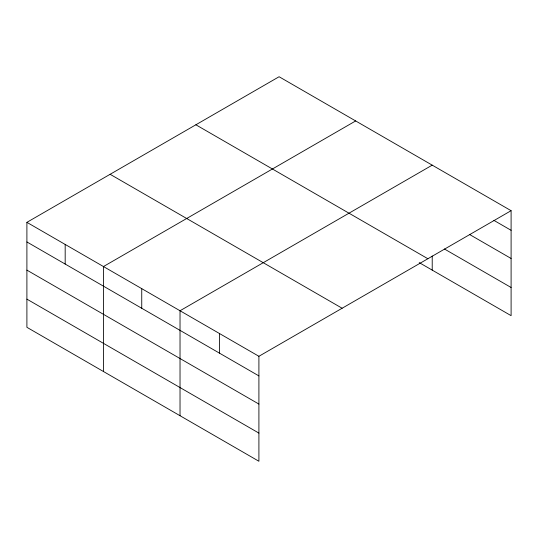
<?xml version="1.0" encoding="UTF-8"?>
<svg xmlns="http://www.w3.org/2000/svg" width="538" height="538" viewBox="0 0 538 538"><rect width="100%" height="100%" fill="white"/><g stroke="black" fill="none" stroke-linecap="round" stroke-linejoin="round"><path stroke-width="0.81" d="M511.1 210.688L279.094 76.739L26.9 222.342L26.9 327.312L258.906 461.261L258.906 356.29L511.1 210.688L511.1 315.658L419.216 262.611M355.652 120.942L103.464 266.545L103.464 371.516M432.216 165.146L180.028 310.749L180.028 415.719M493.891 220.372L511.1 230.304M469.506 234.46L511.1 258.469M444.408 248.986L511.1 287.494M195.866 124.789L427.878 258.738M110.122 174.292L342.134 308.24M26.9 222.342L258.906 356.29M26.9 241.959L258.906 375.907M26.9 270.123L258.906 404.072M26.9 299.141L258.906 433.097M432.216 256.034L432.216 270.116M219.47 333.52L219.47 353.136M141.743 288.644L141.743 308.261M65.179 244.44L65.179 264.057"/></g></svg>
